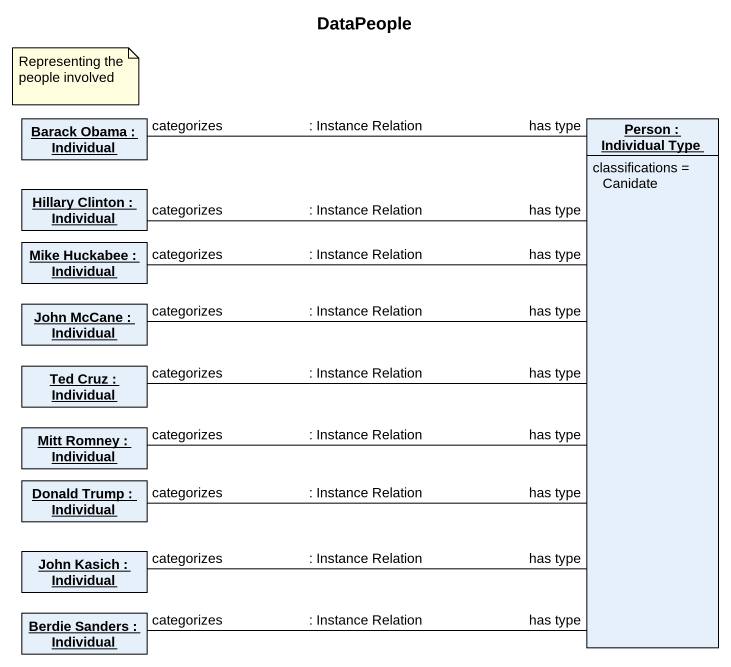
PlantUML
@startuml
title DataPeople
hide circle
hide empty members
object "Barack Obama : Individual" as Barack_Obama
object "Person : Individual Type" as Person_ {
  classifications = Canidate
}
object "Hillary Clinton : Individual" as Hillary_Clinton
object "Mike Huckabee : Individual" as Mike_Huckabee
object "John McCane : Individual" as John_McCane
object "Ted Cruz : Individual" as Ted_Cruz
object "Mitt Romney : Individual" as Mitt_Romney
object "Donald Trump : Individual" as Donald_Trump
object "John Kasich : Individual" as John_Kasich
object "Berdie Sanders : Individual" as Berdie_Sanders
Person_ -left- Barack_Obama : : Instance Relation\nhas type\ncategorizes
Person_ -left- Hillary_Clinton : : Instance Relation\nhas type\ncategorizes
Person_ -left- Mike_Huckabee : : Instance Relation\nhas type\ncategorizes
Person_ -left- John_McCane : : Instance Relation\nhas type\ncategorizes
Person_ -left- Ted_Cruz : : Instance Relation\nhas type\ncategorizes
Person_ -left- Mitt_Romney : : Instance Relation\nhas type\ncategorizes
Person_ -left- Donald_Trump : : Instance Relation\nhas type\ncategorizes
Person_ -left- John_Kasich : : Instance Relation\nhas type\ncategorizes
Person_ -left- Berdie_Sanders : : Instance Relation\nhas type\ncategorizes
note as N1
  Representing the people involved
end note
@enduml
